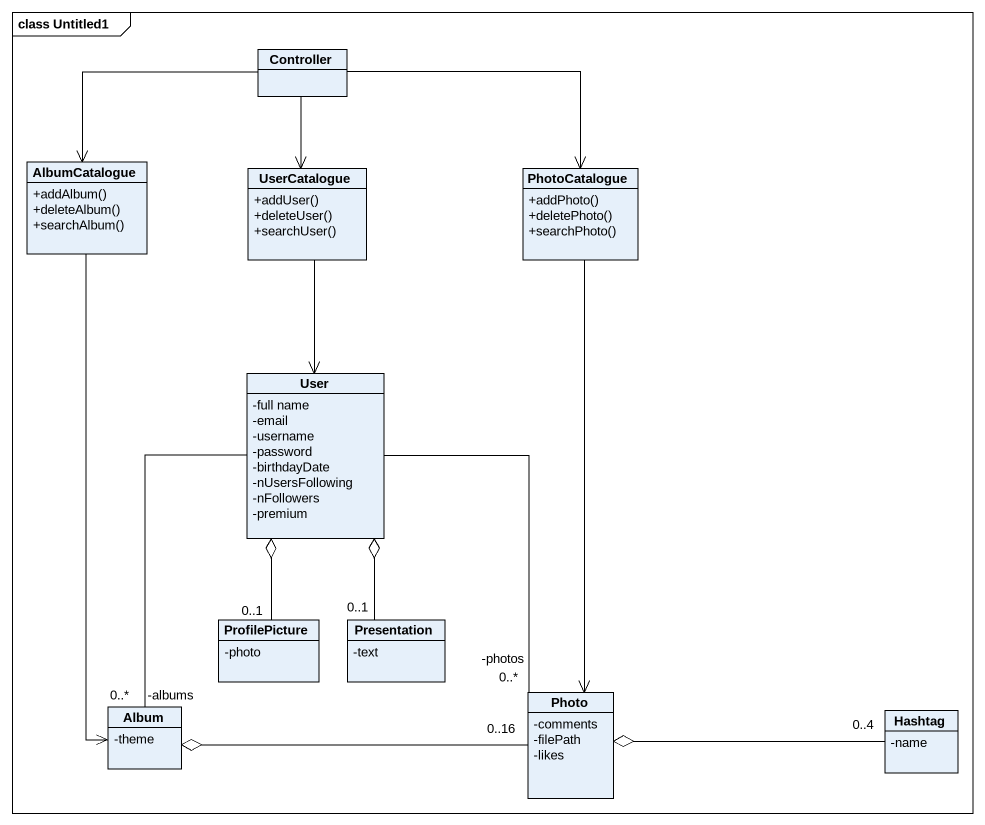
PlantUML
@startuml
mainframe class Untitled1
hide circle
hide empty members
skinparam classAttributeIconSize 0
class Controller
class AlbumCatalogue {
  +addAlbum()
  +deleteAlbum()
  +searchAlbum()
}
class UserCatalogue {
  +addUser()
  +deleteUser()
  +searchUser()
}
class PhotoCatalogue {
  +addPhoto()
  +deletePhoto()
  +searchPhoto()
}
class User {
  -full name
  -email
  -username
  -password
  -birthdayDate
  -nUsersFollowing
  -nFollowers
  -premium
}
class ProfilePicture {
  -photo
}
class Presentation {
  -text
}
class Album {
  -theme
}
class Photo {
  -comments
  -filePath
  -likes
}
class Hashtag {
  -name
}
Controller --> AlbumCatalogue
Controller --> UserCatalogue
Controller -right-> PhotoCatalogue
AlbumCatalogue --> Album
UserCatalogue --> User
PhotoCatalogue --> Photo
User o-- "0..1" ProfilePicture
User o-- "0..1" Presentation
User -- "-albums\n0..*" Album
User -- "-photos\n0..*" Photo
Album o-right- "0..16" Photo
Photo o-right- "0..4" Hashtag
@enduml
